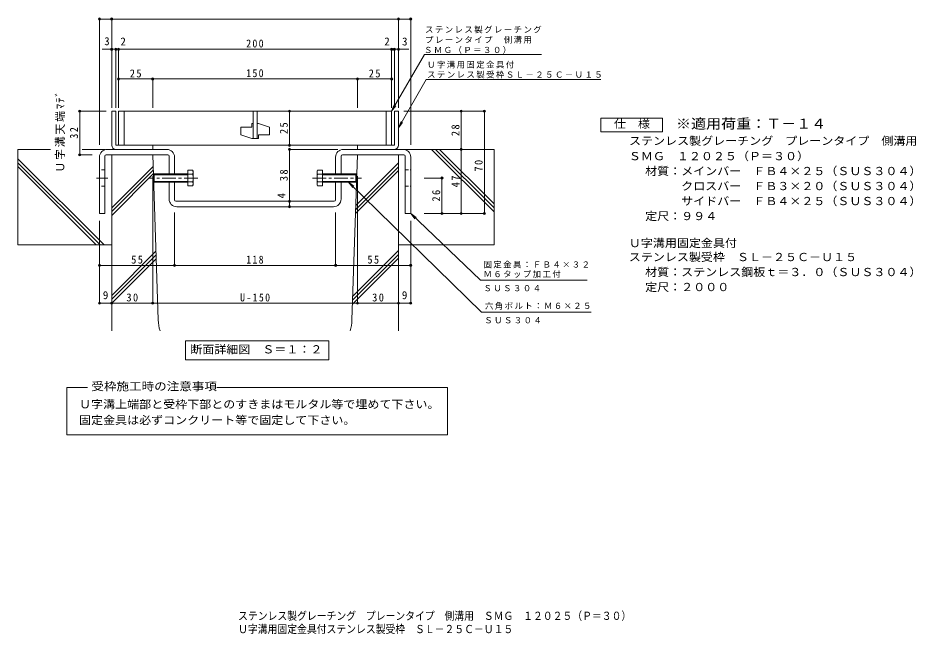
# Model space of a CAD drawing. Units: millimetres at full size. Extents: x -262 to 396, y -393 to 321.
# Drawn here: x -262 to 396, y -393 to 58 of the extents above; entities that cross this region are included whole.
import ezdxf
from ezdxf.enums import TextEntityAlignment as Align

# ---------------------------------------------------------------- set-up
doc = ezdxf.new("R2010")
doc.units = ezdxf.units.MM
doc.header["$LTSCALE"] = 2
doc.header["$PDMODE"] = 32
doc.header["$PDSIZE"] = 1.6
doc.linetypes.add('CHAIN1', pattern=[8, 5, -1, 1, -1])
doc.linetypes.add('DASHED1', pattern=[1.8, 1.2, -0.6])
for name, color, linetype, lineweight in [('D-1', 2, 'Continuous', 9), ('D-2', 3, 'Continuous', 9), ('D-4', 7, 'Continuous', 9), ('D-5', 7, 'Continuous', 9), ('D-6', 6, 'Continuous', 9), ('D-8', 3, 'Continuous', 9), ('D-A', 2, 'Continuous', 9)]:
    doc.layers.add(name, color=color, linetype=linetype, lineweight=lineweight)
doc.layers.add('F-0_F-0ﾚｲﾔ', color=2, linetype='Continuous')
doc.styles.add('ＭＳ ゴシック', font='')
doc.styles.get('ＭＳ ゴシック').set_extended_font_data('MS Gothic')

msp = doc.modelspace()

# ---------------------------------------------------------------- linework, layer by layer
at = {"layer": 'D-1'}
for p, q in [((-193.553, -35.145), (-193.553, -10.144)), ((-190.554, -10.145), (-193.553, -10.145)), ((-190.554, -10.145), (-190.554, -35.145)), ((13.447, -10.145), (13.447, -35.145)), ((13.447, -10.145), (16.446, -10.145)), ((16.446, -35.145), (16.446, -10.144)), ((-190.554, -35.145), (-178.053, -35.145)), ((-163.553, -38.145), (-189.554, -38.145)), ((-163.552, -35.144), (-166.053, -35.144)), ((-163.553, -38.145), (-163.553, -35.145)), ((-13.554, -38.145), (-13.554, -35.145)), ((-13.554, -38.145), (12.446, -38.145)), ((13.447, -35.145), (-1.053, -35.145)), ((12.446, -38.145), (13.447, -38.145))]:
    msp.add_line(p, q, dxfattribs=at)
for centre, start, end in [((-190.554, -35.145), 180, 270), ((13.447, -35.145), 270, 0)]:
    msp.add_arc(centre, 3, start, end, dxfattribs=at)
at = {"layer": 'D-2'}
for p, q in [((-188.554, -10.145), (-188.554, -35.145)), ((11.446, -10.145), (-188.554, -10.145)), ((-184.554, -10.144), (-184.554, -35.144)), ((-90.054, -10.145), (-90.054, -30.145)), ((-87.054, -10.145), (-87.054, -30.145)), ((7.446, -10.144), (7.446, -35.144)), ((11.446, -10.145), (11.446, -35.145)), ((-91.054, -19.145), (-91.054, -21.895)), ((-90.054, -19.145), (-91.054, -19.145)), ((-86.054, -19.145), (-87.054, -19.145)), ((-86.054, -19.145), (-78.053, -21.895)), ((-99.054, -21.895), (-99.054, -27.395)), ((-99.054, -21.895), (-91.054, -21.895)), ((-78.053, -21.895), (-78.053, -27.395)), ((-99.054, -27.395), (-91.054, -30.145)), ((-86.054, -30.145), (-91.054, -30.145)), ((-86.054, -27.395), (-86.054, -30.145)), ((-86.054, -27.395), (-78.053, -27.395)), ((11.446, -35.145), (-188.554, -35.145))]:
    msp.add_line(p, q, dxfattribs=at)
at = {"layer": 'D-4'}
for p, q in [((-202.554, 58.029), (-202.554, -34.68)), ((-193.553, 57.429), (-202.554, 57.429)), ((-193.553, -7.554), (-193.553, 58.029)), ((-193.553, 57.429), (16.446, 57.429)), ((16.446, -7.554), (16.446, 58.029)), ((16.446, 57.429), (25.446, 57.429)), ((25.446, 58.029), (25.446, -34.68)), ((-189.554, 35.29), (-200.635, 35.29)), ((-190.554, -7.554), (-190.554, 35.889)), ((-188.554, 35.29), (-189.554, 35.29)), ((-188.554, -7.554), (-188.554, 35.889)), ((-188.554, 35.29), (11.447, 35.29)), ((11.447, -7.554), (11.447, 35.889)), ((11.447, 35.29), (12.447, 35.29)), ((12.447, 35.29), (23.979, 35.29)), ((13.447, -7.554), (13.447, 35.889)), ((-163.554, 13.539), (-188.554, 13.539)), ((-163.554, -7.554), (-163.554, 14.139)), ((-163.554, 13.539), (-13.554, 13.539)), ((-13.554, -7.554), (-13.554, 14.139)), ((-13.554, 13.539), (11.447, 13.539)), ((-217.608, -10.144), (-197.553, -10.144)), ((-217.008, -10.144), (-217.008, -42.145)), ((-63.344, -35.145), (-63.344, -10.145)), ((79.964, -10.145), (20.446, -10.145)), ((62.377, -38.145), (62.377, -10.145)), ((79.364, -10.145), (79.364, -85.145)), ((-63.944, -38.145), (-27.954, -38.145)), ((-63.344, -76.145), (-63.344, -38.145)), ((63.655, -38.145), (33.767, -38.145)), ((62.377, -38.145), (62.377, -85.145)), ((-217.608, -42.145), (-207.985, -42.145)), ((-163.554, -151.488), (-163.554, -57.757)), ((-13.554, -151.488), (-13.554, -57.757)), ((48.894, -59.145), (35.227, -59.145)), ((48.294, -85.145), (48.294, -59.145)), ((-63.344, -80.145), (-63.344, -76.145)), ((-147.554, -123.746), (-147.554, -84.465)), ((-29.554, -123.746), (-29.554, -84.465)), ((79.964, -85.145), (35.227, -85.145)), ((-202.554, -151.488), (-202.554, -90.518)), ((25.446, -151.488), (25.446, -90.518)), ((-202.554, -123.146), (-147.554, -123.146)), ((-147.554, -123.146), (-29.554, -123.146)), ((-29.554, -123.146), (25.446, -123.146)), ((-202.554, -150.888), (-193.554, -150.888)), ((-193.554, -150.888), (-163.554, -150.888)), ((-163.554, -150.888), (-13.554, -150.888)), ((-13.554, -150.888), (16.446, -150.888)), ((16.446, -150.888), (25.446, -150.888))]:
    msp.add_line(p, q, dxfattribs=at)
for p in [(-202.554, 57.429), (-193.553, 57.429), (16.446, 57.429), (25.446, 57.429), (-193.553, 35.29), (-190.554, 35.29), (-188.554, 35.29), (11.447, 35.29), (13.447, 35.29), (16.446, 35.29), (-188.554, 13.539), (-163.554, 13.539), (-13.554, 13.539), (11.447, 13.539), (-217.008, -10.144), (-63.344, -10.145), (62.377, -10.145), (79.364, -10.145), (-63.344, -35.145), (-63.344, -38.145), (62.377, -38.145), (-217.008, -42.145), (48.294, -59.145), (-63.344, -76.145), (-63.344, -80.145), (48.294, -85.145), (62.377, -85.145), (79.364, -85.145), (-202.554, -123.146), (-147.554, -123.146), (-29.554, -123.146), (25.446, -123.146), (-202.554, -150.888), (-193.554, -150.888), (-163.554, -150.888), (-13.554, -150.888), (16.446, -150.888), (25.446, -150.888)]:
    msp.add_point(p, dxfattribs=at)
at = {"layer": 'D-5'}
for p, q in [((11.446, -10.144), (35.452, 31.435)), ((35.452, 31.435), (121.132, 31.435)), ((16.446, -22.275), (36.804, 12.986)), ((164.766, 12.986), (36.804, 12.986)), ((11.446, -10.144), (13.36, -5.525)), ((11.446, -10.144), (14.49, -6.178)), ((16.446, -22.275), (18.36, -17.656)), ((16.446, -22.275), (19.49, -18.308)), ((-20.148, -62.145), (77.2, -157.578)), ((-20.148, -62.145), (-16.151, -65.149)), ((-20.148, -62.145), (-17.065, -66.081)), ((25.446, -85.145), (28.529, -89.081)), ((25.446, -85.145), (29.443, -88.149)), ((25.446, -85.145), (76.614, -133.966)), ((154.728, -133.966), (76.614, -133.966)), ((157.629, -157.578), (77.2, -157.578)), ((-139.623, -178.473), (-34.423, -178.473)), ((-139.623, -178.473), (-139.623, -192.473)), ((-34.423, -178.473), (-34.423, -192.473)), ((-139.623, -192.473), (-34.423, -192.473)), ((-226.482, -212.596), (-211.265, -212.596)), ((-226.482, -247.518), (-226.482, -212.596)), ((-116.551, -212.596), (52.435, -212.596)), ((52.435, -212.596), (52.435, -247.518)), ((52.435, -247.518), (-226.482, -247.518))]:
    msp.add_line(p, q, dxfattribs=at)
msp.add_lwpolyline([(164.774, -25.145), (164.774, -15.145), (209.774, -15.145), (209.774, -25.145)], close=True, dxfattribs=at)
at = {"layer": 'D-6'}
for p, q in [((-262.234, -38.145), (-262.234, -108.145)), ((-238.429, -38.145), (-262.234, -38.145)), ((-198.554, -38.145), (-215.305, -38.145)), ((20.196, -38.145), (86.446, -38.145)), ((86.446, -83.827), (40.764, -38.145)), ((86.446, -80.999), (43.592, -38.145)), ((86.446, -78.17), (46.42, -38.145)), ((86.446, -38.145), (86.446, -108.145)), ((-199.191, -108.145), (-262.234, -45.102)), ((-163.554, -42.145), (-193.554, -42.145)), ((-193.554, -42.145), (-193.554, -171.188)), ((-159.52, -163.144), (-163.554, -42.145)), ((-17.587, -163.144), (-13.554, -42.145)), ((16.446, -42.145), (-13.554, -42.145)), ((16.446, -42.145), (16.446, -171.188)), ((-202.02, -108.145), (-262.234, -47.93)), ((-204.848, -108.145), (-262.234, -50.759)), ((-193.554, -80.882), (-163.272, -50.6)), ((-14.887, -82.149), (16.446, -50.816)), ((-14.79, -79.223), (16.446, -47.987)), ((-193.554, -83.71), (-163.18, -53.337)), ((-193.554, -86.539), (-163.089, -56.075)), ((-14.985, -85.075), (16.446, -53.644)), ((-193.554, -108.145), (-262.234, -108.145)), ((16.446, -108.145), (86.446, -108.145)), ((-193.554, -145.175), (-161.198, -112.82)), ((-193.554, -148.004), (-161.107, -115.557)), ((-193.554, -150.832), (-161.015, -118.294)), ((-17.202, -151.585), (16.446, -117.937)), ((-17.104, -148.66), (16.446, -115.109)), ((-17.007, -145.734), (16.446, -112.281))]:
    msp.add_line(p, q, dxfattribs=at)
for centre, start, end in [((-129.537, -162.144), 181.90909, 197.54433), ((-47.57, -162.144), 342.45567, 358.09091)]:
    msp.add_arc(centre, 30, start, end, dxfattribs=at)
at = {"layer": 'D-8'}
for p, q in [((-153.154, -38.145), (-196.954, -38.145)), ((-23.954, -38.145), (19.846, -38.145)), ((-198.554, -43.145), (-198.554, -85.145)), ((-152.554, -42.145), (-197.554, -42.145)), ((-151.554, -56.145), (-151.554, -43.145)), ((-147.554, -56.145), (-147.554, -43.745)), ((-29.554, -56.145), (-29.554, -43.745)), ((-25.554, -56.145), (-25.554, -43.145)), ((-24.554, -42.145), (20.446, -42.145)), ((21.446, -43.145), (21.446, -85.145)), ((-151.554, -74.545), (-151.554, -62.145)), ((-147.554, -75.145), (-147.554, -62.145)), ((-29.554, -75.145), (-29.554, -62.145)), ((-25.554, -74.545), (-25.554, -62.145)), ((-30.554, -76.145), (-146.554, -76.145)), ((-31.154, -80.145), (-145.954, -80.145))]:
    msp.add_line(p, q, dxfattribs=at)
at = {"layer": 'D-8', "linetype": 'CHAIN1'}
msp.add_line((-204.696, -59.145), (-196.44, -59.145), dxfattribs=at)
at = {"layer": 'D-8', "linetype": 'DASHED1'}
for p, q in [((-198.554, -53.145), (-202.554, -53.145)), ((21.446, -53.145), (25.446, -53.145)), ((-198.554, -65.145), (-202.554, -65.145)), ((21.446, -65.145), (25.446, -65.145))]:
    msp.add_line(p, q, dxfattribs=at)
at = {"layer": 'D-8'}
for points in [[(-202.554, -43.745), (-202.554, -85.145), (-198.554, -85.145)], [(25.446, -43.745), (25.446, -85.145), (21.446, -85.145)]]:
    msp.add_lwpolyline(points, dxfattribs=at)
for centre, radius, start, end in [((-196.954, -43.745), 5.6, 90, 180), ((-153.154, -43.745), 5.6, 0, 90), ((-23.954, -43.745), 5.6, 90, 180), ((19.846, -43.745), 5.6, 0, 90), ((-197.554, -43.145), 1, 90, 180), ((-152.554, -43.145), 1, 0, 90), ((-24.554, -43.145), 1, 90, 180), ((20.446, -43.145), 1, 0, 90), ((-145.954, -74.545), 5.6, 180, 270), ((-146.554, -75.145), 1, 180, 270), ((-31.154, -74.545), 5.6, 270, 0), ((-30.554, -75.145), 1, 270, 0)]:
    msp.add_arc(centre, radius, start, end, dxfattribs=at)
at = {"layer": 'D-A', "linetype": 'CHAIN1'}
for p, q in [((-130.544, -59.145), (-166.438, -59.145)), ((-46.563, -59.145), (-10.669, -59.145))]:
    msp.add_line(p, q, dxfattribs=at)
at = {"layer": 'D-A'}
for p, q in [((-162.905, -56.686), (-162.363, -56.145)), ((-137.905, -56.686), (-162.905, -56.686)), ((-162.905, -61.603), (-162.905, -56.686)), ((-137.905, -56.145), (-162.363, -56.145)), ((-162.363, -56.145), (-162.363, -62.145)), ((-134.352, -53.371), (-137.905, -53.371)), ((-137.905, -53.371), (-137.905, -64.918)), ((-134.352, -56.258), (-137.905, -56.258)), ((-134.352, -53.371), (-133.905, -54.145)), ((-133.905, -64.145), (-133.905, -54.145)), ((-42.756, -53.371), (-43.202, -54.145)), ((-43.202, -64.145), (-43.202, -54.145)), ((-42.756, -53.371), (-39.202, -53.371)), ((-42.756, -56.258), (-39.202, -56.258)), ((-39.202, -53.371), (-39.202, -64.918)), ((-39.202, -56.145), (-14.744, -56.145)), ((-39.202, -56.686), (-14.202, -56.686)), ((-14.202, -56.686), (-14.744, -56.145)), ((-14.744, -56.145), (-14.744, -62.145)), ((-14.202, -61.603), (-14.202, -56.686)), ((-137.905, -61.603), (-162.905, -61.603)), ((-162.905, -61.603), (-162.363, -62.145)), ((-137.905, -62.145), (-162.363, -62.145)), ((-134.352, -62.031), (-137.905, -62.031)), ((-134.352, -64.918), (-137.905, -64.918)), ((-133.905, -64.145), (-134.352, -64.918)), ((-43.202, -64.145), (-42.756, -64.918)), ((-42.756, -62.031), (-39.202, -62.031)), ((-42.756, -64.918), (-39.202, -64.918)), ((-39.202, -61.603), (-14.202, -61.603)), ((-39.202, -62.145), (-14.744, -62.145)), ((-14.202, -61.603), (-14.744, -62.145))]:
    msp.add_line(p, q, dxfattribs=at)
for centre, radius, start, end in [((-137.303, -55.075), 3.408, 4.38425, 29.99998), ((-136.751, -54.725), 2.848, 327.42444, 358.1913), ((-143.458, -59.145), 9.553, 342.41203, 17.58795), ((-39.804, -55.075), 3.408, 150.00002, 175.61575), ((-40.356, -54.725), 2.848, 181.8087, 212.57556), ((-33.649, -59.145), 9.553, 162.41205, 197.58797), ((-137.303, -63.214), 3.408, 330, 355.61574), ((-136.751, -63.565), 2.848, 1.80869, 32.57555), ((-40.356, -63.565), 2.848, 147.42445, 178.19131), ((-39.804, -63.214), 3.408, 184.38426, 210)]:
    msp.add_arc(centre, radius, start, end, dxfattribs=at)

# ---------------------------------------------------------------- texts
at = {"layer": 'D-4', "color": 2, "style": 'ＭＳ ゴシック'}
for s, p in [('3', (-199.076, 36.49)), ('2', (-187.185, 36.289)), ('2', (6.078, 36.289)), ('3', (19.107, 36.289)), ('9', (-200.054, -149.688)), ('9', (18.946, -149.688))]:
    msp.add_text(s, height=5.865, dxfattribs=at).set_placement(p, align=Align.BOTTOM_LEFT)
msp.add_text('4', height=5.865, rotation=90, dxfattribs=at).set_placement((-64.544, -74.093), align=Align.BOTTOM_LEFT)
at = {"layer": 'D-4', "color": 2, "char_height": 5.865, "attachment_point": 7, "style": 'ＭＳ ゴシック'}
for s, insert in [('\\T1.27;\\W0.9;200', (-95.054, 36.49)), ('\\T1.27;\\W0.95;25', (-180.304, 14.539)), ('\\T1.27;\\W0.9;150', (-95.054, 14.739)), ('\\T1.27;\\W0.95;25', (-5.303, 14.539)), ('\\T1.27;\\W0.95;55', (-179.304, -121.946)), ('\\T1.27;\\W0.9;118', (-95.054, -121.946)), ('\\T1.27;\\W0.95;55', (-6.304, -121.946)), ('\\T1.27;\\W0.95;30', (-182.804, -149.688)), ('\\T1.28;\\W0.9;U-150', (-99.554, -149.688)), ('\\T1.27;\\W0.95;30', (-2.804, -149.688))]:
    msp.add_mtext(s, dxfattribs=dict(at, insert=insert))
at = {"layer": 'D-4', "color": 2, "char_height": 5.865, "attachment_point": 7, "rotation": 90, "style": 'ＭＳ ゴシック'}
for s, insert in [('\\T1.16;Ｕ字溝天端ﾏﾃﾞ', (-227.66, -55.145)), ('\\T1.27;\\W0.95;25', (-64.544, -26.895)), ('\\T1.27;\\W0.95;32', (-218.208, -30.395)), ('\\T1.27;\\W0.95;28', (61.177, -28.395)), ('\\T1.27;\\W0.95;70', (78.164, -54.395)), ('\\T1.27;\\W0.95;38', (-64.544, -61.395)), ('\\T1.27;\\W0.95;47', (61.177, -65.895)), ('\\T1.27;\\W0.95;26', (47.094, -76.395))]:
    msp.add_mtext(s, dxfattribs=dict(at, insert=insert))
at = {"layer": 'D-5', "color": 2, "style": 'ＭＳ ゴシック'}
for s, width, p in [('仕\u3000様', 1.1, (174.274, -24.145)), ('ステンレス製グレーチング\u3000プレーンタイプ\u3000側溝用', 1.1, (185.344, -36.627)), ('ＳＭＧ\u3000１２０２５（Ｐ＝３０）', 1.1, (185.192, -47.816)), ('材質：メインバー\u3000ＦＢ４×２５（ＳＵＳ３０４）', 1.1, (197.134, -58.767)), ('\u3000\u3000\u3000クロスバー\u3000ＦＢ３×２０（ＳＵＳ３０４）', 1.1, (197.134, -69.767)), ('\u3000\u3000\u3000サイドバー\u3000ＦＢ４×２５（ＳＵＳ３０４）', 1.1, (197.134, -80.767)), ('定尺：９９４', 1.1, (197.134, -91.767)), ('Ｕ字溝用固定金具付', 1.1, (185.192, -111.541)), ('ステンレス製受枠\u3000ＳＬ－２５Ｃ－Ｕ１５', 1.1, (185.192, -121.801)), ('材質：ステンレス鋼板ｔ＝３．０（ＳＵＳ３０４）', 1.1, (197.134, -132.801)), ('定尺：２０００', 1.1, (197.134, -143.801)), ('断面詳細図\u3000Ｓ＝１：２', 1.1, (-136.023, -189.473)), ('受枠施工時の注意事項', 1.15, (-208.488, -216.566)), ('Ｕ字溝上端部と受枠下部とのすきまはモルタル等で埋めて下さい。', 1.1, (-217.488, -229.706)), ('固定金具は必ずコンクリート等で固定して下さい。', 1.1, (-217.488, -241.366))]:
    msp.add_text(s, height=5.865, dxfattribs=dict(at, width=width)).set_placement(p, align=Align.BOTTOM_LEFT)
at = {"layer": 'D-5', "color": 3, "style": 'ＭＳ ゴシック', "width": 1.1}
msp.add_text('※適用荷重：Ｔ－１４', height=7.331, dxfattribs=at).set_placement((219.774, -25.145), align=Align.BOTTOM_LEFT)
at = {"layer": 'D-5', "char_height": 4.399, "attachment_point": 7, "style": 'ＭＳ ゴシック'}
for s, insert in [('\\T1.17;ステンレス製グレーチング', (35.933, 46.96)), ('\\T1.17;プレーンタイプ\u3000側溝用', (35.933, 39.466)), ('\\T1.17;ＳＭＧ（Ｐ＝３０）', (35.172, 31.917)), ('\\T1.17;Ｕ字溝用固定金具付', (37.427, 21.213)), ('\\T1.17;ステンレス製受枠ＳＬ－２５Ｃ－Ｕ１５', (37.427, 13.937)), ('\\T1.17;固定金具：ＦＢ４×３２', (78.728, -125.3)), ('\\T1.17;Ｍ６タップ加工付', (78.728, -132.3)), ('\\T1.17;ＳＵＳ３０４', (78.728, -142.187)), ('\\T1.17;六角ボルト：Ｍ６×２５', (79.807, -155.578)), ('\\T1.17;ＳＵＳ３０４', (79.286, -165.71))]:
    msp.add_mtext(s, dxfattribs=dict(at, insert=insert))
at = {"layer": 'F-0_F-0ﾚｲﾔ', "style": 'ＭＳ ゴシック', "width": 0.9}
for s, p in [('ステンレス製グレーチング\u3000プレーンタイプ\u3000側溝用\u3000ＳＭＧ\u3000１２０２５（Ｐ＝３０）', (-101.016, -384.836)), ('Ｕ字溝用固定金具付ステンレス製受枠\u3000ＳＬ－２５Ｃ－Ｕ１５', (-101.016, -394.528))]:
    msp.add_text(s, height=5.865, dxfattribs=at).set_placement(p, align=Align.BOTTOM_LEFT)

doc.saveas('drawing.dxf')
